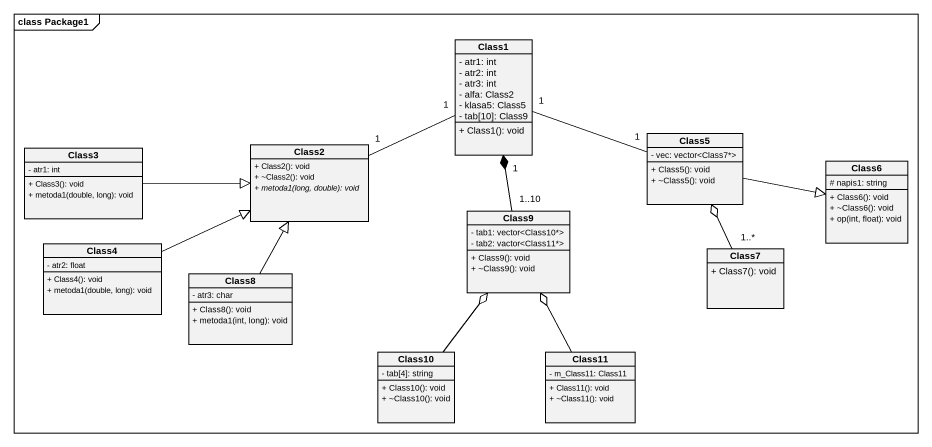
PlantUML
@startuml
mainframe class Package1
hide circle
hide empty members
skinparam classAttributeIconSize 0
class Class1 {
  - atr1: int
  - atr2: int
  - atr3: int
  - alfa: Class2
  - klasa5: Class5
  - tab[10]: Class9
  + Class1(): void
}
class Class3 {
  - atr1: int
  + Class3(): void
  + metoda1(double, long): void
}
class Class2 {
  + Class2(): void
  + ~Class2(): void
  {abstract} + metoda1(long, double): void
}
class Class5 {
  - vec: vector<Class7*>
  + Class5(): void
  + ~Class5(): void
}
class Class6 {
  # napis1: string
  + Class6(): void
  + ~Class6(): void
  + op(int, float): void
}
class Class9 {
  - tab1: vector<Class10*>
  - tab2: vactor<Class11*>
  + Class9(): void
  + ~Class9(): void
}
class Class4 {
  - atr2: float
  + Class4(): void
  + metoda1(double, long): void
}
class Class7 {
  + Class7(): void
}
class Class8 {
  - atr3: char
  + Class8(): void
  + metoda1(int, long): void
}
class Class10 {
  - tab[4]: string
  + Class10(): void
  + ~Class10(): void
}
class Class11 {
  - m_Class11: Class11
  + Class11(): void
  + ~Class11(): void
}
Class1 "1" -left- "1" Class2
Class1 "1" -right- "1" Class5
Class3 -right-|> Class2
Class5 -right-|> Class6
Class9 "1..10" -up-* "1" Class1
Class4 -right-|> Class2
Class7 "1..*" -up-o Class5
Class8 -up-|> Class2
Class10 -up-o Class9
Class11 -up-o Class9
@enduml
